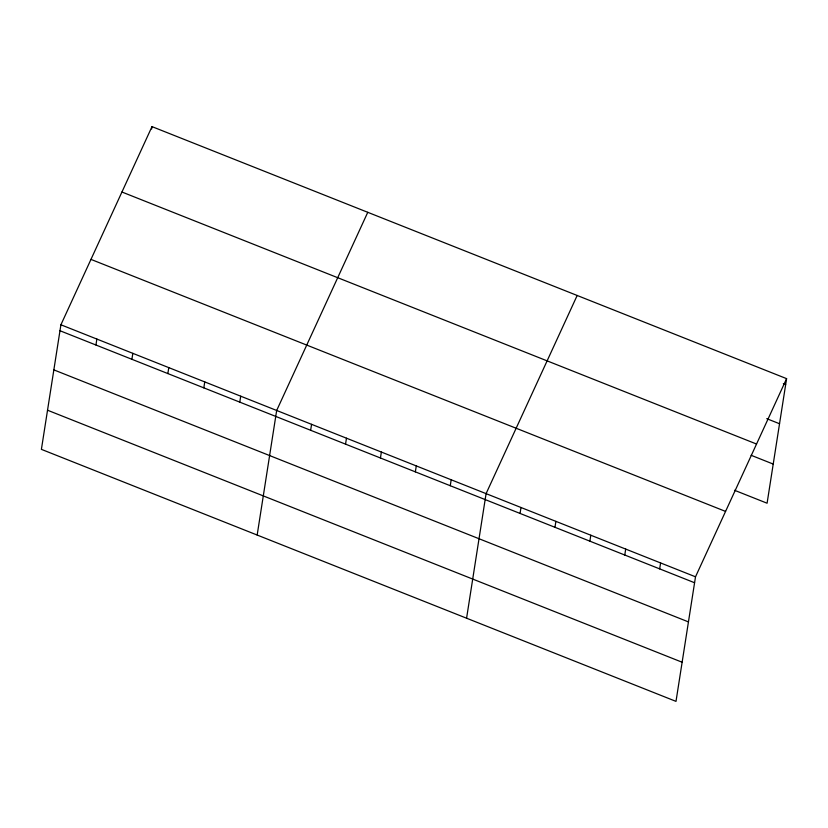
<?xml version="1.0" encoding="UTF-8"?>
<svg xmlns="http://www.w3.org/2000/svg" width="828" height="828" viewBox="0 0 828 828"><rect width="100%" height="100%" fill="white"/><g stroke="black" fill="none" stroke-linecap="round" stroke-linejoin="round"><path stroke-width="1.24" d="M60.91 324.783L41.4 449.356L676 701.378L695.51 576.805L786.6 378.644L152 126.622L60.91 324.783L695.51 576.805M95.934 345.007L96.866 339.066M151.627 129.002L152 126.622M131.9 359.29L132.832 353.349M167.856 373.573L168.788 367.632M203.823 387.856L204.754 381.905M239.778 402.139L240.71 396.188M257.166 535.043L276.676 410.471L367.767 212.31M310.645 430.281L311.576 424.329M345.545 444.139L346.477 438.188M380.445 457.998L381.377 452.057M415.356 471.856L416.287 465.916M450.256 485.725L451.188 479.774M466.578 618.216L486.088 493.633L577.178 295.472M520.056 513.443L520.988 507.502M554.967 527.301L555.899 521.361M589.867 541.17L590.799 535.219M624.767 555.029L625.699 549.078M659.668 568.888L660.599 562.947M786.6 378.644L767.09 503.217L734.519 490.279M783.34 383.664L785.668 384.585M766.738 418.657L779.541 423.739M121.944 192.013L756.544 444.036M751.12 455.286L773.217 464.073M90.966 259.392L725.566 511.414M59.978 330.734L694.578 582.746M53.851 369.878L688.441 621.9M47.527 410.212L682.127 662.234"/></g></svg>
